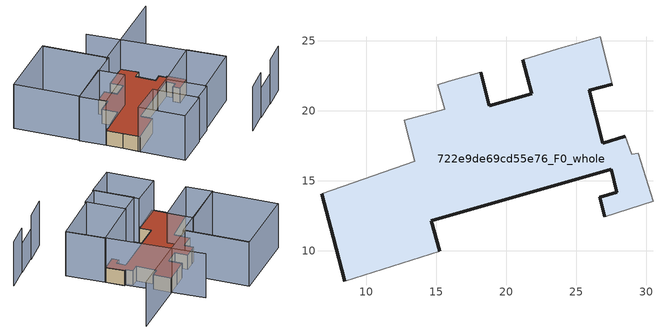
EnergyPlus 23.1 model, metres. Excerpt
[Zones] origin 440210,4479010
722e9de69cd55e76_F0_whole
 floor ground (EU_floor_Construction): 30.47,13.51 29.41,16.97 28.94,16.88 28.51,18.17 26.88,17.66 25.91,21.44 27.58,21.89 26.71,25.29 23.72,24.4 21.17,23.64 21.82,21.22 18.78,20.34 18.17,22.75 15.87,22.09 15.09,21.86 15.59,20.08 12.71,19.32 13.48,16.37 6.8,14.07 7.63,10.94 8.46,7.81 15.26,9.96 14.65,12.13 27.49,15.8 27.89,14.16 26.68,13.8 27.03,12.43 z0
 wall outside (EU_wall_Construction): 18.17,22.75 18.78,20.34 21.82,21.22 21.17,23.64 / 27.58,21.89 25.91,21.44 26.88,17.66 28.51,18.17 / 27.03,12.43 26.68,13.8 27.89,14.16 27.49,15.8 14.65,12.13 15.26,9.96 / 8.46,7.81 7.63,10.94 6.8,14.07 z0:3
 wall adiabatic (EU_wall_Construction): 21.17,23.64 23.72,24.4 26.71,25.29 27.58,21.89 / 28.51,18.17 28.94,16.88 29.41,16.97 30.47,13.51 27.03,12.43 / 15.26,9.96 8.46,7.81 / 6.8,14.07 13.48,16.37 12.71,19.32 15.59,20.08 15.09,21.86 15.87,22.09 18.17,22.75 z0:3
 roof outside (EU_roof_Construction): 26.71,25.29 27.58,21.89 25.91,21.44 26.88,17.66 28.51,18.17 28.94,16.88 29.41,16.97 30.47,13.51 27.03,12.43 26.68,13.8 27.89,14.16 27.49,15.8 14.65,12.13 15.26,9.96 8.46,7.81 7.63,10.94 6.8,14.07 13.48,16.37 12.71,19.32 15.59,20.08 15.09,21.86 15.87,22.09 18.17,22.75 18.78,20.34 21.82,21.22 21.17,23.64 23.72,24.4 z3
shading: 31.3,-2.36 36.23,-0.61 z0:6; 36.26,-0.7 41.07,1.01 / 26.46,-3.99 31.34,-2.22 / 32.61,6.5 24.52,31.25 / 39.17,28.76 19.71,23.27 / 19.71,23.27 16.4,35.02 / 15.26,9.96 17.57,1.33 / 17.57,1.33 10.67,-0.52 / 10.67,-0.52 8.36,8.11 / 8.36,8.11 15.26,9.96 / 19.65,10.14 21.78,2.79 / 21.78,2.79 17.51,1.55 / 17.51,1.55 15.38,8.9 / 15.38,8.9 19.65,10.14 / 19.51,10.09 30.47,13.51 / 30.47,13.51 32.7,6.37 / 32.7,6.37 21.74,2.95 / 21.74,2.95 19.51,10.09 / 5.34,18.93 15.09,21.86 / 15.09,21.86 16.55,17 / 16.55,17 6.8,14.07 / 6.8,14.07 5.34,18.93 / 2.17,31.06 16.59,35.07 / 16.59,35.07 19.95,23 / 19.95,23 5.54,18.99 / 5.54,18.99 2.17,31.06 z0:9
[Building]
EU S2 Campaign: North Axis=0; Terrain=City; Solar Distribution=FullExterior
[Site:Location]
Madrid: Latitude=40.5; Longitude=-3.5; Time Zone=1; Elevation=609
[SizingPeriod:WeatherFileDays]
AnnualSizingPeriod: Begin Month=1; Begin Day of Month=1; End Month=12; End Day of Month=31; Day of Week for Start Day=Monday; Use Weather File Daylight Saving Period=No; Use Weather File Rain and Snow Indicators=No
[MATERIAL]
EU_InternalMass_Material: Roughness=MediumRough; Thickness=0.1; Conductivity=1; Density=1800; Specific Heat=900; Thermal Absorptance=0.9; Solar Absorptance=0.7; Visible Absorptance=0.7
[MATERIAL:NOMASS] Roughness=MediumRough; Thermal Absorptance=0.9; Solar Absorptance=0.7; Visible Absorptance=0.7
Name | Thermal Resistance
EU_wall_NoMass | 0.419739
EU_roof_NoMass | 0.352165
EU_floor_NoMass | 0.608284
[CONSTRUCTION]
EU_wall_Construction: EU_wall_NoMass
EU_roof_Construction: EU_roof_NoMass
EU_floor_Construction: EU_floor_NoMass
EU_InternalMass_Construction: EU_InternalMass_Material
[ZONE]
722e9de69cd55e76_F0_whole: Type=1; Multiplier=1; Ceiling Height=autocalculate; Volume=524.561; Floor Area=autocalculate; Part of Total Floor Area=Yes
[INTERNALMASS]
722e9de69cd55e76_F0_whole_EU_InternalMass: Construction=EU_InternalMass_Construction; Zone or ZoneList=722e9de69cd55e76_F0_whole; Surface Area=174.85
[OTHEREQUIPMENT]
EU_Step8_InternalGain_722e9de69cd55e76_F0_whole_f000: Fuel Type=Electricity; Zone or ZoneList or Space or SpaceList=722e9de69cd55e76_F0_whole; Schedule=EU_Step8_GainSchedule_722e9de69cd55e76_F0_whole_f000; Design Level Calculation Method=Watts/Area; Power per Zone Floor Area=1; Fraction Latent=0; Fraction Radiant=0; Fraction Lost=0; Carbon Dioxide Generation Rate=0; EndUse Subcategory=EU_Step8_InternalGains
[ZONEVENTILATION:DESIGNFLOWRATE]
EU_ConstantAir_722e9de69cd55e76_F0_whole: Zone or ZoneList or Space or SpaceList=722e9de69cd55e76_F0_whole; Schedule=EU_AlwaysOn; Design Flow Rate Calculation Method=AirChanges/Hour; Air Changes per Hour=0.703302; Ventilation Type=Natural; Fan Pressure Rise=0; Fan Total Efficiency=1; Constant Term Coefficient=1; Temperature Term Coefficient=0; Velocity Term Coefficient=0; Velocity Squared Term Coefficient=0; Minimum Indoor Temperature=-100; Maximum Indoor Temperature=100; Delta Temperature=-100; Minimum Outdoor Temperature=-100; Maximum Outdoor Temperature=100; Maximum Wind Speed=40
[HVACTEMPLATE:THERMOSTAT]
EU_HeatOnly_722e9de69cd55e76_F0_whole: Constant Heating Setpoint=20; Constant Cooling Setpoint=50
[HVACTEMPLATE:ZONE:IDEALLOADSAIRSYSTEM]
722e9de69cd55e76_F0_whole: Template Thermostat=EU_HeatOnly_722e9de69cd55e76_F0_whole; System Availability Schedule=EU_AlwaysOn; Maximum Heating Supply Air Temperature=50; Minimum Cooling Supply Air Temperature=13; Maximum Heating Supply Air Humidity Ratio=0.0156; Minimum Cooling Supply Air Humidity Ratio=0.0077; Heating Limit=NoLimit; Cooling Limit=NoLimit; Heating Availability Schedule=EU_AlwaysOn; Cooling Availability Schedule=EU_CoolingOff; Dehumidification Control Type=ConstantSensibleHeatRatio; Cooling Sensible Heat Ratio=0.7; Dehumidification Setpoint=60; Humidification Control Type=None; Humidification Setpoint=30; Outdoor Air Method=None; Outdoor Air Flow Rate per Person=0.00944; Outdoor Air Flow Rate per Zone Floor Area=0; Outdoor Air Flow Rate per Zone=0; Demand Controlled Ventilation Type=None; Outdoor Air Economizer Type=NoEconomizer; Heat Recovery Type=None; Sensible Heat Recovery Effectiveness=0.7; Latent Heat Recovery Effectiveness=0.65
[SIZING:ZONE]
722e9de69cd55e76_F0_whole: Zone Cooling Design Supply Air Temperature Input Method=SupplyAirTemperature; Zone Cooling Design Supply Air Temperature=13; Zone Heating Design Supply Air Temperature Input Method=SupplyAirTemperature; Zone Heating Design Supply Air Temperature=50; Zone Cooling Design Supply Air Humidity Ratio=0.008; Zone Heating Design Supply Air Humidity Ratio=0.008; Cooling Design Air Flow Method=DesignDay; Cooling Design Air Flow Rate=0; Cooling Minimum Air Flow per Zone Floor Area=0.000762; Cooling Minimum Air Flow=0; Cooling Minimum Air Flow Fraction=0.2; Heating Design Air Flow Method=DesignDay; Heating Design Air Flow Rate=0; Heating Maximum Air Flow per Zone Floor Area=0.002032; Heating Maximum Air Flow=0.141576; Heating Maximum Air Flow Fraction=0.3; Account for Dedicated Outdoor Air System=No; Dedicated Outdoor Air System Control Strategy=NeutralSupplyAir; Dedicated Outdoor Air Low Setpoint Temperature for Design=autosize; Dedicated Outdoor Air High Setpoint Temperature for Design=autosize; Zone Load Sizing Method=Sensible Load Only No Latent Load; Zone Latent Cooling Design Supply Air Humidity Ratio Input Method=HumidityRatioDifference; Zone Cooling Design Supply Air Humidity Ratio Difference=0.005; Zone Latent Heating Design Supply Air Humidity Ratio Input Method=HumidityRatioDifference; Zone Humidification Design Supply Air Humidity Ratio Difference=0.005
[SCHEDULE:CONSTANT]
Name | Hourly Value
EU_AlwaysOn | 1
EU_CoolingOff | 0
[SCHEDULE:FILE]
EU_Step8_GainSchedule_722e9de69cd55e76_F0_whole_f000: File=../../schedules/722e9de69cd55e76/722e9de69cd55e76_F0_whole_f000_gain.csv; Column Number=1; Rows to Skip at Top=0; Number of Hours of Data=8760; Column Separator=Comma; Interpolate to Timestep=No; Minutes per Item=60; Adjust Schedule for Daylight Savings=Yes
